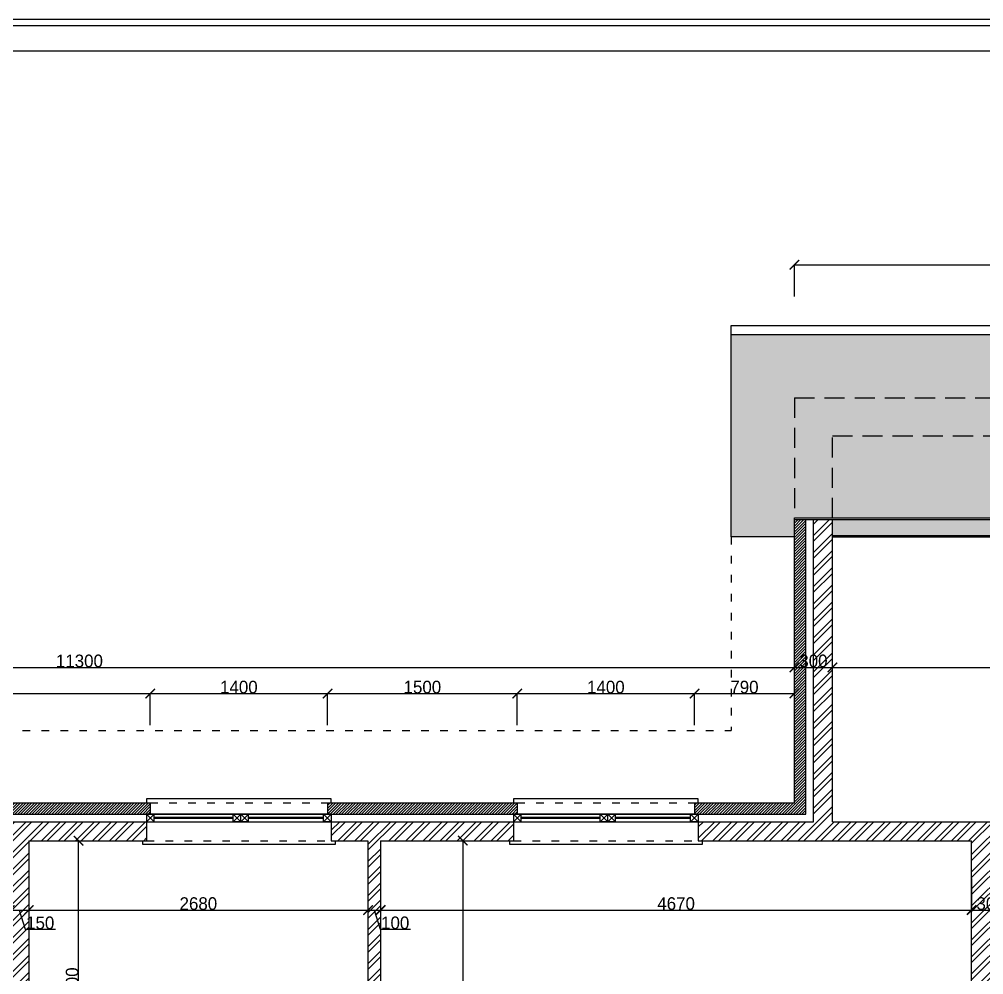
# Model space of a CAD drawing. Header units: millimetres. Extents: x -153917 to -31303, y -39726 to 31262.
# Drawn here: x -109755 to -102134, y 23713 to 31262 of the extents above; entities that cross this region are included whole.
import ezdxf

# ---------------------------------------------------------------- set-up
doc = ezdxf.new("R2010")
doc.units = ezdxf.units.MM
doc.header["$LTSCALE"] = 5
doc.linetypes.add('ACAD_ISO03W100', pattern=[30, 12, -18])
doc.linetypes.add('HIDDEN', pattern=[9.525, 6.35, -3.175])
for name, color, linetype in [('Bemating', 1, 'Continuous'), ('invulling muren', 252, 'Continuous'), ('KADER', 7, 'Continuous'), ('Meubel', 8, 'Continuous'), ('muren', 7, 'Continuous'), ('ramen', 8, 'Continuous')]:
    doc.layers.add(name, color=color, linetype=linetype)
doc.layers.add('verre', color=4, linetype='Continuous', lineweight=0)
doc.styles.add('Geneva', font='')
doc.styles.get('Geneva').set_extended_font_data('Geneva')
doc.dimstyles.new('ISO-25', dxfattribs={"dimtxt": 100, "dimasz": 25, "dimexe": 1.25, "dimexo": 0.625, "dimtad": 1, "dimtxsty": 'Standard', "dimblk": 'ARCHTICK', "dimcen": 2.5, "dimse1": 1, "dimse2": 1, "dimadec": 0, "dimazin": 0, "dimtfac": 1, "dimtmove": 0, "dimatfit": 3, "dimfxl": 1, "dimarcsym": 0})

# ---------------------------------------------------------------- blocks, each defined once
blk = doc.blocks.new('_ArchTick')
at = {"color": 0, "linetype": 'ByBlock', "const_width": 0.15}
blk.add_lwpolyline([(-0.5, -0.5), (0.5, 0.5)], dxfattribs=at)
blk = doc.blocks.new('*D245')
at = {"layer": 'Bemating', "color": 0, "lineweight": -2, "transparency": 16777216}
for p, q in [((-116032.7, 28271.8), (-116283.9, 28271.8)), ((-116282.7, 25071.8), (-116282.7, 28271.8)), ((-116032.7, 25071.8), (-116283.9, 25071.8))]:
    blk.add_line(p, q, dxfattribs=at)
at = {"layer": 'Defpoints', "color": 0, "transparency": 16777216}
for p in [(-116282.7, 28271.8), (-103629.6, 28271.8), (-114929.6, 25071.8)]:
    blk.add_point(p, dxfattribs=at)
at = {"layer": 'Bemating', "color": 0, "lineweight": -2, "transparency": 16777216, "xscale": 75, "yscale": 75, "zscale": 75}
for p, rotation in [((-116282.7, 28271.8), 90), ((-116282.7, 25071.8), 270)]:
    blk.add_blockref('_ArchTick', p, dxfattribs=dict(at, rotation=rotation))
at = {"layer": 'Bemating', "color": 0, "transparency": 16777216, "insert": (-116333.3, 26671.8), "char_height": 100, "attachment_point": 5, "rotation": 90, "style": 'Geneva'}
blk.add_mtext('3200', dxfattribs=at)
blk = doc.blocks.new('*D239')
at = {"layer": 'Bemating', "color": 0, "lineweight": -2, "transparency": 16777216}
for p, q in [((-103629.6, 29072.2), (-103629.6, 29323.4)), ((-103629.6, 29322.2), (-97729.6, 29322.2)), ((-97729.6, 29072.2), (-97729.6, 29323.4))]:
    blk.add_line(p, q, dxfattribs=at)
at = {"layer": 'Defpoints', "color": 0, "transparency": 16777216}
for p in [(-97729.6, 29322.2), (-103629.6, 28271.8), (-97729.6, 28271.8)]:
    blk.add_point(p, dxfattribs=at)
at = {"layer": 'Bemating', "color": 0, "lineweight": -2, "transparency": 16777216, "xscale": 75, "yscale": 75, "zscale": 75, "rotation": 180}
blk.add_blockref('_ArchTick', (-103629.6, 29322.2), dxfattribs=at)
at = {"layer": 'Bemating', "color": 0, "lineweight": -2, "transparency": 16777216, "xscale": 75, "yscale": 75, "zscale": 75}
blk.add_blockref('_ArchTick', (-97729.6, 29322.2), dxfattribs=at)
at = {"layer": 'Bemating', "color": 0, "transparency": 16777216, "insert": (-100679.6, 29372.8), "char_height": 100, "attachment_point": 5, "style": 'Geneva'}
blk.add_mtext('5900', dxfattribs=at)
blk = doc.blocks.new('*D285')
at = {"layer": 'Bemating', "color": 0, "lineweight": -2, "transparency": 16777216}
for p, q in [((-114929.6, 25890.9), (-114929.6, 26142.2)), ((-114929.6, 26140.9), (-103629.6, 26140.9)), ((-103629.6, 25890.9), (-103629.6, 26142.2))]:
    blk.add_line(p, q, dxfattribs=at)
at = {"layer": 'Defpoints', "color": 0, "transparency": 16777216}
for p in [(-103629.6, 26140.9), (-114929.6, 25071.8), (-103629.6, 25071.8)]:
    blk.add_point(p, dxfattribs=at)
at = {"layer": 'Bemating', "color": 0, "lineweight": -2, "transparency": 16777216, "xscale": 75, "yscale": 75, "zscale": 75, "rotation": 180}
blk.add_blockref('_ArchTick', (-114929.6, 26140.9), dxfattribs=at)
at = {"layer": 'Bemating', "color": 0, "lineweight": -2, "transparency": 16777216, "xscale": 75, "yscale": 75, "zscale": 75}
blk.add_blockref('_ArchTick', (-103629.6, 26140.9), dxfattribs=at)
at = {"layer": 'Bemating', "color": 0, "transparency": 16777216, "insert": (-109279.6, 26191.5), "char_height": 100, "attachment_point": 5, "style": 'Geneva'}
blk.add_mtext('11300', dxfattribs=at)
blk = doc.blocks.new('*D286')
at = {"layer": 'Bemating', "color": 0, "lineweight": -2, "transparency": 16777216}
for p, q in [((-103629.6, 25890.9), (-103629.6, 26142.2)), ((-103629.6, 26140.9), (-103329.6, 26140.9)), ((-103329.6, 25890.9), (-103329.6, 26142.2))]:
    blk.add_line(p, q, dxfattribs=at)
at = {"layer": 'Defpoints', "color": 0, "transparency": 16777216}
for p in [(-103329.6, 26140.9), (-103629.6, 25071.8), (-103329.6, 24921.8)]:
    blk.add_point(p, dxfattribs=at)
at = {"layer": 'Bemating', "color": 0, "lineweight": -2, "transparency": 16777216, "xscale": 75, "yscale": 75, "zscale": 75, "rotation": 180}
blk.add_blockref('_ArchTick', (-103629.6, 26140.9), dxfattribs=at)
at = {"layer": 'Bemating', "color": 0, "lineweight": -2, "transparency": 16777216, "xscale": 75, "yscale": 75, "zscale": 75}
blk.add_blockref('_ArchTick', (-103329.6, 26140.9), dxfattribs=at)
at = {"layer": 'Bemating', "color": 0, "transparency": 16777216, "insert": (-103479.6, 26191.5), "char_height": 100, "attachment_point": 5, "style": 'Geneva'}
blk.add_mtext('300', dxfattribs=at)
blk = doc.blocks.new('*D287')
at = {"layer": 'Bemating', "color": 0, "lineweight": -2, "transparency": 16777216}
for p, q in [((-103329.6, 25890.9), (-103329.6, 26142.2)), ((-103329.6, 26140.9), (-98029.6, 26140.9)), ((-98029.6, 25890.9), (-98029.6, 26142.2))]:
    blk.add_line(p, q, dxfattribs=at)
at = {"layer": 'Defpoints', "color": 0, "transparency": 16777216}
for p in [(-98029.6, 26140.9), (-103329.6, 24921.8), (-98029.6, 24921.8)]:
    blk.add_point(p, dxfattribs=at)
at = {"layer": 'Bemating', "color": 0, "lineweight": -2, "transparency": 16777216, "xscale": 75, "yscale": 75, "zscale": 75, "rotation": 180}
blk.add_blockref('_ArchTick', (-103329.6, 26140.9), dxfattribs=at)
at = {"layer": 'Bemating', "color": 0, "lineweight": -2, "transparency": 16777216, "xscale": 75, "yscale": 75, "zscale": 75}
blk.add_blockref('_ArchTick', (-98029.6, 26140.9), dxfattribs=at)
at = {"layer": 'Bemating', "color": 0, "transparency": 16777216, "insert": (-100679.6, 26191.5), "char_height": 100, "attachment_point": 5, "style": 'Geneva'}
blk.add_mtext('5300', dxfattribs=at)
blk = doc.blocks.new('*D291')
at = {"layer": 'Bemating', "color": 0, "lineweight": -2, "transparency": 16777216}
for p, q in [((-111529.6, 25684.2), (-111529.6, 25935.5)), ((-111529.6, 25934.2), (-108719.6, 25934.2)), ((-108719.6, 25684.2), (-108719.6, 25935.5))]:
    blk.add_line(p, q, dxfattribs=at)
at = {"layer": 'Defpoints', "color": 0, "transparency": 16777216}
for p in [(-108719.6, 25934.2), (-111529.6, 25071.8), (-108719.6, 25071.8)]:
    blk.add_point(p, dxfattribs=at)
at = {"layer": 'Bemating', "color": 0, "lineweight": -2, "transparency": 16777216, "xscale": 75, "yscale": 75, "zscale": 75, "rotation": 180}
blk.add_blockref('_ArchTick', (-111529.6, 25934.2), dxfattribs=at)
at = {"layer": 'Bemating', "color": 0, "lineweight": -2, "transparency": 16777216, "xscale": 75, "yscale": 75, "zscale": 75}
blk.add_blockref('_ArchTick', (-108719.6, 25934.2), dxfattribs=at)
at = {"layer": 'Bemating', "color": 0, "transparency": 16777216, "insert": (-110124.6, 25984.8), "char_height": 100, "attachment_point": 5, "style": 'Geneva'}
blk.add_mtext('2810', dxfattribs=at)
blk = doc.blocks.new('*D292')
at = {"layer": 'Bemating', "color": 0, "lineweight": -2, "transparency": 16777216}
for p, q in [((-108719.6, 25684.2), (-108719.6, 25935.5)), ((-108719.6, 25934.2), (-107319.6, 25934.2)), ((-107319.6, 25684.2), (-107319.6, 25935.5))]:
    blk.add_line(p, q, dxfattribs=at)
at = {"layer": 'Defpoints', "color": 0, "transparency": 16777216}
for p in [(-107319.6, 25934.2), (-108719.6, 25071.8), (-107319.6, 25071.8)]:
    blk.add_point(p, dxfattribs=at)
at = {"layer": 'Bemating', "color": 0, "lineweight": -2, "transparency": 16777216, "xscale": 75, "yscale": 75, "zscale": 75, "rotation": 180}
blk.add_blockref('_ArchTick', (-108719.6, 25934.2), dxfattribs=at)
at = {"layer": 'Bemating', "color": 0, "lineweight": -2, "transparency": 16777216, "xscale": 75, "yscale": 75, "zscale": 75}
blk.add_blockref('_ArchTick', (-107319.6, 25934.2), dxfattribs=at)
at = {"layer": 'Bemating', "color": 0, "transparency": 16777216, "insert": (-108019.6, 25984.8), "char_height": 100, "attachment_point": 5, "style": 'Geneva'}
blk.add_mtext('1400', dxfattribs=at)
blk = doc.blocks.new('*D293')
at = {"layer": 'Bemating', "color": 0, "lineweight": -2, "transparency": 16777216}
for p, q in [((-107319.6, 25684.2), (-107319.6, 25935.5)), ((-107319.6, 25934.2), (-105819.6, 25934.2)), ((-105819.6, 25684.2), (-105819.6, 25935.5))]:
    blk.add_line(p, q, dxfattribs=at)
at = {"layer": 'Defpoints', "color": 0, "transparency": 16777216}
for p in [(-105819.6, 25934.2), (-107319.6, 25071.8), (-105819.6, 25071.8)]:
    blk.add_point(p, dxfattribs=at)
at = {"layer": 'Bemating', "color": 0, "lineweight": -2, "transparency": 16777216, "xscale": 75, "yscale": 75, "zscale": 75, "rotation": 180}
blk.add_blockref('_ArchTick', (-107319.6, 25934.2), dxfattribs=at)
at = {"layer": 'Bemating', "color": 0, "lineweight": -2, "transparency": 16777216, "xscale": 75, "yscale": 75, "zscale": 75}
blk.add_blockref('_ArchTick', (-105819.6, 25934.2), dxfattribs=at)
at = {"layer": 'Bemating', "color": 0, "transparency": 16777216, "insert": (-106569.6, 25984.8), "char_height": 100, "attachment_point": 5, "style": 'Geneva'}
blk.add_mtext('1500', dxfattribs=at)
blk = doc.blocks.new('*D294')
at = {"layer": 'Bemating', "color": 0, "lineweight": -2, "transparency": 16777216}
for p, q in [((-105819.6, 25684.2), (-105819.6, 25935.5)), ((-105819.6, 25934.2), (-104419.6, 25934.2)), ((-104419.6, 25684.2), (-104419.6, 25935.5))]:
    blk.add_line(p, q, dxfattribs=at)
at = {"layer": 'Defpoints', "color": 0, "transparency": 16777216}
for p in [(-104419.6, 25934.2), (-105819.6, 25071.8), (-104419.6, 25071.8)]:
    blk.add_point(p, dxfattribs=at)
at = {"layer": 'Bemating', "color": 0, "lineweight": -2, "transparency": 16777216, "xscale": 75, "yscale": 75, "zscale": 75, "rotation": 180}
blk.add_blockref('_ArchTick', (-105819.6, 25934.2), dxfattribs=at)
at = {"layer": 'Bemating', "color": 0, "lineweight": -2, "transparency": 16777216, "xscale": 75, "yscale": 75, "zscale": 75}
blk.add_blockref('_ArchTick', (-104419.6, 25934.2), dxfattribs=at)
at = {"layer": 'Bemating', "color": 0, "transparency": 16777216, "insert": (-105119.6, 25984.8), "char_height": 100, "attachment_point": 5, "style": 'Geneva'}
blk.add_mtext('1400', dxfattribs=at)
blk = doc.blocks.new('*D295')
at = {"layer": 'Bemating', "color": 0, "lineweight": -2, "transparency": 16777216}
for p, q in [((-104419.6, 25684.2), (-104419.6, 25935.5)), ((-104419.6, 25934.2), (-103629.6, 25934.2)), ((-103629.6, 25684.2), (-103629.6, 25935.5))]:
    blk.add_line(p, q, dxfattribs=at)
at = {"layer": 'Defpoints', "color": 0, "transparency": 16777216}
for p in [(-103629.6, 25934.2), (-104419.6, 25071.8), (-103629.6, 25071.8)]:
    blk.add_point(p, dxfattribs=at)
at = {"layer": 'Bemating', "color": 0, "lineweight": -2, "transparency": 16777216, "xscale": 75, "yscale": 75, "zscale": 75, "rotation": 180}
blk.add_blockref('_ArchTick', (-104419.6, 25934.2), dxfattribs=at)
at = {"layer": 'Bemating', "color": 0, "lineweight": -2, "transparency": 16777216, "xscale": 75, "yscale": 75, "zscale": 75}
blk.add_blockref('_ArchTick', (-103629.6, 25934.2), dxfattribs=at)
at = {"layer": 'Bemating', "color": 0, "transparency": 16777216, "insert": (-104024.6, 25984.8), "char_height": 100, "attachment_point": 5, "style": 'Geneva'}
blk.add_mtext('790', dxfattribs=at)
blk = doc.blocks.new('*D307')
at = {"layer": 'Bemating', "color": 0, "lineweight": -2, "transparency": 16777216}
for p, q in [((-109829.6, 24473.6), (-109829.6, 24222.3)), ((-109679.6, 24473.6), (-109679.6, 24222.3)), ((-109829.6, 24223.6), (-109679.6, 24223.6)), ((-109754.6, 24223.6), (-109709, 24071.4)), ((-109709, 24071.4), (-109469.6, 24071.4))]:
    blk.add_line(p, q, dxfattribs=at)
at = {"layer": 'Defpoints', "color": 0, "transparency": 16777216}
for p in [(-109829.6, 24771.8), (-109679.6, 24771.8), (-109679.6, 24223.6)]:
    blk.add_point(p, dxfattribs=at)
at = {"layer": 'Bemating', "color": 0, "lineweight": -2, "transparency": 16777216, "xscale": 75, "yscale": 75, "zscale": 75, "rotation": 180}
blk.add_blockref('_ArchTick', (-109829.6, 24223.6), dxfattribs=at)
at = {"layer": 'Bemating', "color": 0, "lineweight": -2, "transparency": 16777216, "xscale": 75, "yscale": 75, "zscale": 75}
blk.add_blockref('_ArchTick', (-109679.6, 24223.6), dxfattribs=at)
at = {"layer": 'Bemating', "color": 0, "transparency": 16777216, "insert": (-109589.3, 24122), "char_height": 100, "attachment_point": 5, "style": 'Geneva'}
blk.add_mtext('150', dxfattribs=at)
blk = doc.blocks.new('*D308')
at = {"layer": 'Bemating', "color": 0, "lineweight": -2, "transparency": 16777216}
for p, q in [((-109679.6, 24473.6), (-109679.6, 24222.3)), ((-106999.6, 24473.6), (-106999.6, 24222.3)), ((-109679.6, 24223.6), (-106999.6, 24223.6))]:
    blk.add_line(p, q, dxfattribs=at)
at = {"layer": 'Defpoints', "color": 0, "transparency": 16777216}
for p in [(-109679.6, 24771.8), (-106999.6, 24771.8), (-106999.6, 24223.6)]:
    blk.add_point(p, dxfattribs=at)
at = {"layer": 'Bemating', "color": 0, "lineweight": -2, "transparency": 16777216, "xscale": 75, "yscale": 75, "zscale": 75, "rotation": 180}
blk.add_blockref('_ArchTick', (-109679.6, 24223.6), dxfattribs=at)
at = {"layer": 'Bemating', "color": 0, "lineweight": -2, "transparency": 16777216, "xscale": 75, "yscale": 75, "zscale": 75}
blk.add_blockref('_ArchTick', (-106999.6, 24223.6), dxfattribs=at)
at = {"layer": 'Bemating', "color": 0, "transparency": 16777216, "insert": (-108339.6, 24274.2), "char_height": 100, "attachment_point": 5, "style": 'Geneva'}
blk.add_mtext('2680', dxfattribs=at)
blk = doc.blocks.new('*D309')
at = {"layer": 'Bemating', "color": 0, "lineweight": -2, "transparency": 16777216}
for p, q in [((-106999.6, 24473.6), (-106999.6, 24222.3)), ((-106899.6, 24473.6), (-106899.6, 24222.3)), ((-106999.6, 24223.6), (-106899.6, 24223.6)), ((-106949.6, 24223.6), (-106904, 24071.4)), ((-106904, 24071.4), (-106664.6, 24071.4))]:
    blk.add_line(p, q, dxfattribs=at)
at = {"layer": 'Defpoints', "color": 0, "transparency": 16777216}
for p in [(-106999.6, 24771.8), (-106899.6, 24771.8), (-106899.6, 24223.6)]:
    blk.add_point(p, dxfattribs=at)
at = {"layer": 'Bemating', "color": 0, "lineweight": -2, "transparency": 16777216, "xscale": 75, "yscale": 75, "zscale": 75, "rotation": 180}
blk.add_blockref('_ArchTick', (-106999.6, 24223.6), dxfattribs=at)
at = {"layer": 'Bemating', "color": 0, "lineweight": -2, "transparency": 16777216, "xscale": 75, "yscale": 75, "zscale": 75}
blk.add_blockref('_ArchTick', (-106899.6, 24223.6), dxfattribs=at)
at = {"layer": 'Bemating', "color": 0, "transparency": 16777216, "insert": (-106784.3, 24122), "char_height": 100, "attachment_point": 5, "style": 'Geneva'}
blk.add_mtext('100', dxfattribs=at)
blk = doc.blocks.new('*D310')
at = {"layer": 'Bemating', "color": 0, "lineweight": -2, "transparency": 16777216}
for p, q in [((-106899.6, 24473.6), (-106899.6, 24222.3)), ((-102229.6, 24473.6), (-102229.6, 24222.3)), ((-106899.6, 24223.6), (-102229.6, 24223.6))]:
    blk.add_line(p, q, dxfattribs=at)
at = {"layer": 'Defpoints', "color": 0, "transparency": 16777216}
for p in [(-106899.6, 24771.8), (-102229.6, 24771.8), (-102229.6, 24223.6)]:
    blk.add_point(p, dxfattribs=at)
at = {"layer": 'Bemating', "color": 0, "lineweight": -2, "transparency": 16777216, "xscale": 75, "yscale": 75, "zscale": 75, "rotation": 180}
blk.add_blockref('_ArchTick', (-106899.6, 24223.6), dxfattribs=at)
at = {"layer": 'Bemating', "color": 0, "lineweight": -2, "transparency": 16777216, "xscale": 75, "yscale": 75, "zscale": 75}
blk.add_blockref('_ArchTick', (-102229.6, 24223.6), dxfattribs=at)
at = {"layer": 'Bemating', "color": 0, "transparency": 16777216, "insert": (-104564.6, 24274.2), "char_height": 100, "attachment_point": 5, "style": 'Geneva'}
blk.add_mtext('4670', dxfattribs=at)
blk = doc.blocks.new('*D311')
at = {"layer": 'Bemating', "color": 0, "lineweight": -2, "transparency": 16777216}
for p, q in [((-102229.6, 24473.6), (-102229.6, 24222.3)), ((-101929.6, 24473.6), (-101929.6, 24222.3)), ((-102229.6, 24223.6), (-101929.6, 24223.6))]:
    blk.add_line(p, q, dxfattribs=at)
at = {"layer": 'Defpoints', "color": 0, "transparency": 16777216}
for p in [(-102229.6, 24771.8), (-101929.6, 24771.8), (-101929.6, 24223.6)]:
    blk.add_point(p, dxfattribs=at)
at = {"layer": 'Bemating', "color": 0, "lineweight": -2, "transparency": 16777216, "xscale": 75, "yscale": 75, "zscale": 75, "rotation": 180}
blk.add_blockref('_ArchTick', (-102229.6, 24223.6), dxfattribs=at)
at = {"layer": 'Bemating', "color": 0, "lineweight": -2, "transparency": 16777216, "xscale": 75, "yscale": 75, "zscale": 75}
blk.add_blockref('_ArchTick', (-101929.6, 24223.6), dxfattribs=at)
at = {"layer": 'Bemating', "color": 0, "transparency": 16777216, "insert": (-102079.6, 24274.2), "char_height": 100, "attachment_point": 5, "style": 'Geneva'}
blk.add_mtext('300', dxfattribs=at)
blk = doc.blocks.new('*D329')
at = {"layer": 'Bemating', "color": 0, "lineweight": -2, "transparency": 16777216}
for p, q in [((-106500.2, 24771.8), (-106248.9, 24771.8)), ((-106250.2, 24771.8), (-106250.2, 21471.8)), ((-106500.2, 21471.8), (-106248.9, 21471.8))]:
    blk.add_line(p, q, dxfattribs=at)
at = {"layer": 'Defpoints', "color": 0, "transparency": 16777216}
for p in [(-106899.6, 24771.8), (-106899.6, 21471.8), (-106250.2, 21471.8)]:
    blk.add_point(p, dxfattribs=at)
at = {"layer": 'Bemating', "color": 0, "lineweight": -2, "transparency": 16777216, "xscale": 75, "yscale": 75, "zscale": 75}
for p, rotation in [((-106250.2, 24771.8), 90), ((-106250.2, 21471.8), 270)]:
    blk.add_blockref('_ArchTick', p, dxfattribs=dict(at, rotation=rotation))
at = {"layer": 'Bemating', "color": 0, "transparency": 16777216, "insert": (-106300.8, 23121.8), "char_height": 100, "attachment_point": 5, "rotation": 90, "style": 'Geneva'}
blk.add_mtext('3300', dxfattribs=at)
blk = doc.blocks.new('*D349')
at = {"layer": 'Bemating', "color": 0, "lineweight": -2, "transparency": 16777216}
for p, q in [((-109535.9, 24771.8), (-109284.7, 24771.8)), ((-109285.9, 22471.8), (-109285.9, 24771.8)), ((-109535.9, 22471.8), (-109284.7, 22471.8))]:
    blk.add_line(p, q, dxfattribs=at)
at = {"layer": 'Defpoints', "color": 0, "transparency": 16777216}
for p in [(-109679.6, 24771.8), (-109285.9, 24771.8), (-109679.6, 22471.8)]:
    blk.add_point(p, dxfattribs=at)
at = {"layer": 'Bemating', "color": 0, "lineweight": -2, "transparency": 16777216, "xscale": 75, "yscale": 75, "zscale": 75}
for p, rotation in [((-109285.9, 24771.8), 90), ((-109285.9, 22471.8), 270)]:
    blk.add_blockref('_ArchTick', p, dxfattribs=dict(at, rotation=rotation))
at = {"layer": 'Bemating', "color": 0, "transparency": 16777216, "insert": (-109336.5, 23621.8), "char_height": 100, "attachment_point": 5, "rotation": 90, "style": 'Geneva'}
blk.add_mtext('2300', dxfattribs=at)

msp = doc.modelspace()

# ---------------------------------------------------------------- hatches: boundary and pattern name
at = {"layer": 'invulling muren', "transparency": 33554477}
h = msp.add_hatch(color=256, dxfattribs=at)
h.dxf.hatch_style = 1
h.paths.add_polyline_path([(-101779.643, 28771.817), (-104129.643, 28771.817), (-104129.643, 27171.817), (-103629.643, 27171.817), (-103629.643, 27321.817), (-103629.643, 28271.817), (-101279.643, 28271.817)])
h.paths.add_polyline_path([(-100679.643, 28771.817), (-101779.643, 28771.817), (-101279.643, 28271.817), (-100679.643, 28271.817)])
h.paths.add_polyline_path([(-99579.643, 28771.817), (-100679.643, 28771.817), (-100679.643, 28271.817), (-100079.643, 28271.817)])
h.paths.add_polyline_path([(-101279.643, 28271.817), (-103629.643, 28271.817), (-103629.643, 27321.817), (-103329.643, 27321.817), (-103329.643, 27971.817), (-100979.643, 27971.817)])
h.paths.add_polyline_path([(-98029.643, 27971.817), (-100379.643, 27971.817), (-100679.643, 27671.817), (-100979.643, 27971.817), (-103329.643, 27971.817), (-103329.643, 27321.817), (-98029.643, 27321.817)])
h.paths.add_polyline_path([(-100679.643, 28271.817), (-101279.643, 28271.817), (-100979.643, 27971.817), (-100679.643, 27971.817)])
h.paths.add_polyline_path([(-100079.643, 28271.817), (-100679.643, 28271.817), (-100679.643, 27971.817), (-100379.643, 27971.817)])
h.paths.add_polyline_path([(-97729.643, 28271.817), (-100079.643, 28271.817), (-100379.643, 27971.817), (-98029.643, 27971.817), (-98029.643, 27321.817), (-97729.643, 27321.817)])
h.paths.add_polyline_path([(-100379.643, 27971.817), (-100679.643, 27971.817), (-100679.643, 27671.817)], flags=17)
h.paths.add_polyline_path([(-100679.643, 27971.817), (-100979.643, 27971.817), (-100679.643, 27671.817)], flags=17)
h.paths.add_polyline_path([(-97229.643, 28771.817), (-99579.643, 28771.817), (-100079.643, 28271.817), (-97729.643, 28271.817), (-97729.643, 27321.817), (-97729.643, 27171.817), (-97229.643, 27171.817)])
at = {"layer": 'invulling muren'}
h = msp.add_hatch(dxfattribs=at)
h.set_pattern_fill('ANSI31', color=256, scale=5)
h.paths.add_polyline_path([(-103539.643, 27309.317), (-103629.643, 27309.317), (-103629.643, 25071.817), (-104419.643, 25071.817), (-104419.643, 24981.817), (-104389.643, 24981.817), (-103539.643, 24981.817)])
h.paths.add_polyline_path([(-105819.643, 24981.817), (-105819.643, 25071.817), (-105849.643, 25071.817), (-107319.643, 25071.817), (-107319.643, 24981.817), (-107289.643, 24981.817)])
h.paths.add_polyline_path([(-108719.643, 24981.817), (-108719.643, 25071.817), (-108749.643, 25071.817), (-111529.643, 25071.817), (-111529.643, 24981.817)])
h.paths.add_polyline_path([(-114929.643, 25071.817), (-114929.643, 23787.817), (-114929.643, 23637.817), (-114929.643, 22671.817), (-114839.643, 22671.817), (-114839.643, 22701.817), (-114839.643, 23787.817), (-114839.643, 24981.817), (-112929.643, 24981.817), (-112929.643, 25071.817), (-112959.643, 25071.817)])
h.paths.add_polyline_path([(-114839.643, 21671.817), (-114929.643, 21671.817), (-114929.643, 19461.817), (-114839.643, 19461.817), (-114839.643, 19491.817)])
h.paths.add_polyline_path([(-114929.643, 16071.817), (-113829.643, 16071.817), (-113829.643, 16161.817), (-113859.643, 16161.817), (-114839.643, 16161.817), (-114839.643, 18461.817), (-114929.643, 18461.817)])
h.paths.add_polyline_path([(-112429.643, 16161.817), (-112429.643, 16071.817), (-112399.643, 16071.817), (-111729.643, 16071.817), (-111729.643, 16161.817)])
h.paths.add_polyline_path([(-108829.643, 15371.817), (-108739.643, 15371.817), (-108739.643, 15401.817), (-108739.643, 16161.817), (-110329.643, 16161.817), (-110329.643, 16071.817), (-108829.643, 16071.817)])
h.paths.add_polyline_path([(-108739.643, 13361.817), (-108739.643, 13971.817), (-108829.643, 13971.817), (-108829.643, 13941.817), (-108829.643, 13271.817), (-108029.643, 13271.817), (-108029.643, 13361.817), (-108059.643, 13361.817)])
h.paths.add_polyline_path([(-104529.643, 13271.817), (-104529.643, 13361.817), (-104559.643, 13361.817), (-106629.643, 13361.817), (-106629.643, 13271.817), (-106599.643, 13271.817)])
h.paths.add_polyline_path([(-101929.643, 13271.817), (-101929.643, 13971.817), (-102019.643, 13971.817), (-102019.643, 13941.817), (-102019.643, 13361.817), (-103129.643, 13361.817), (-103129.643, 13271.817)])
h.paths.add_polyline_path([(-101929.643, 16661.817), (-102019.643, 16661.817), (-102019.643, 15371.817), (-101929.643, 15371.817), (-101929.643, 15401.817)])
h.paths.add_polyline_path([(-97729.643, 27309.317), (-97819.643, 27309.317), (-97819.643, 22371.817), (-97729.643, 22371.817), (-97729.643, 23787.817)])
h.paths.add_polyline_path([(-97819.643, 17534.317), (-97729.643, 17534.317), (-97729.643, 17671.817), (-97729.643, 20207.817), (-97729.643, 21371.817), (-97819.643, 21371.817), (-97819.643, 21341.817)])
h = msp.add_hatch(dxfattribs=at)
h.set_pattern_fill('ANSI32', color=256, scale=10)
h.paths.add_polyline_path([(-98029.643, 24921.817), (-103329.643, 24921.817), (-103329.643, 27309.317), (-103479.643, 27309.317), (-103479.643, 24921.817), (-104389.643, 24921.817), (-104389.643, 24771.817), (-104359.643, 24771.817), (-103329.643, 24771.817), (-102229.643, 24771.817), (-102229.643, 22421.817), (-101929.643, 22421.817), (-101929.643, 24771.817), (-98029.643, 24771.817), (-98029.643, 23787.817), (-98029.643, 22401.817), (-97879.643, 22401.817), (-97879.643, 27309.317), (-98029.643, 27309.317)])
h.paths.add_polyline_path([(-102229.643, 18751.817), (-103159.643, 18751.817), (-103159.643, 18741.817), (-103159.643, 18651.817), (-102229.643, 18651.817), (-102229.643, 18462.817), (-102229.643, 18351.817), (-102229.643, 17459.817), (-102229.643, 15401.817), (-102079.643, 15401.817), (-102079.643, 16721.817), (-102019.643, 16721.817), (-101929.643, 16721.817), (-101929.643, 17459.817), (-101929.643, 20357.817), (-101929.643, 20511.817), (-98029.643, 20511.817), (-98029.643, 20207.817), (-98029.643, 17534.317), (-97879.643, 17534.317), (-97879.643, 21341.817), (-98029.643, 21341.817), (-98029.643, 21311.817), (-98029.643, 20611.817), (-101929.643, 20611.817), (-101929.643, 21321.817), (-102229.643, 21321.817)])
h.paths.add_polyline_path([(-108529.643, 13571.817), (-108529.643, 13941.817), (-108679.643, 13941.817), (-108679.643, 13421.817), (-108059.643, 13421.817), (-108059.643, 13571.817), (-108089.643, 13571.817)])
h.paths.add_polyline_path([(-105079.643, 13571.817), (-105079.643, 18651.817), (-104009.643, 18651.817), (-104009.643, 18661.817), (-104009.643, 18751.817), (-105079.643, 18751.817), (-105079.643, 20296.817), (-105089.643, 20296.817), (-105179.643, 20296.817), (-105179.643, 20071.817), (-105279.643, 20071.817), (-105279.643, 20061.817), (-105279.643, 19921.817), (-105229.643, 19921.817), (-105229.643, 13571.817), (-106599.643, 13571.817), (-106599.643, 13421.817), (-104559.643, 13421.817), (-104559.643, 13571.817), (-104589.643, 13571.817)])
h.paths.add_polyline_path([(-102229.643, 13571.817), (-103099.643, 13571.817), (-103099.643, 13421.817), (-102079.643, 13421.817), (-102079.643, 13941.817), (-102229.643, 13941.817), (-102229.643, 13911.817)])
h = msp.add_hatch(dxfattribs=at)
h.set_pattern_fill('HONEY', color=256, scale=10)
h.paths.add_polyline_path([(-98029.643, 27184.317), (-98029.643, 27309.317), (-103329.643, 27309.317), (-103329.643, 27184.317)])
h = msp.add_hatch(dxfattribs=at)
h.set_pattern_fill('ANSI32', color=256, scale=10)
h.paths.add_polyline_path([(-112959.643, 24921.817), (-114629.643, 24921.817), (-114779.643, 24921.817), (-114779.643, 23787.817), (-114779.643, 22701.817), (-114629.643, 22701.817), (-114629.643, 22731.817), (-114629.643, 23787.817), (-114629.643, 24771.817), (-112959.643, 24771.817)])
h.paths.add_polyline_path([(-105849.643, 24921.817), (-107289.643, 24921.817), (-107289.643, 24771.817), (-107259.643, 24771.817), (-106999.643, 24771.817), (-106999.643, 21471.817), (-107049.643, 21471.817), (-107049.643, 21461.817), (-107049.643, 21371.817), (-105179.643, 21371.817), (-105179.643, 21146.817), (-105169.643, 21146.817), (-105079.643, 21146.817), (-105079.643, 21471.817), (-106899.643, 21471.817), (-106899.643, 24771.817), (-105849.643, 24771.817)])
h.paths.add_polyline_path([(-111229.643, 21371.817), (-111179.643, 21371.817), (-111179.643, 21381.817), (-111179.643, 21471.817), (-111329.643, 21471.817), (-111329.643, 20771.817), (-114629.643, 20771.817), (-114629.643, 21611.817), (-114629.643, 21641.817), (-114779.643, 21641.817), (-114779.643, 19491.817), (-114629.643, 19491.817), (-114629.643, 20671.817), (-111329.643, 20671.817), (-111329.643, 20071.817), (-111329.643, 19971.817), (-111179.643, 19971.817), (-111179.643, 19981.817), (-111179.643, 20071.817), (-111229.643, 20071.817), (-111229.643, 20671.817)])
h.paths.add_polyline_path([(-113859.643, 16371.817), (-113889.643, 16371.817), (-114629.643, 16371.817), (-114629.643, 17459.817), (-114629.643, 18431.817), (-114779.643, 18431.817), (-114779.643, 16221.817), (-113859.643, 16221.817)])
h.paths.add_polyline_path([(-111759.643, 16371.817), (-112399.643, 16371.817), (-112399.643, 16221.817), (-111759.643, 16221.817)])
h.paths.add_polyline_path([(-108529.643, 16371.817), (-108529.643, 17501.817), (-108679.643, 17501.817), (-108679.643, 17491.817), (-108679.643, 17401.817), (-108629.643, 17401.817), (-108629.643, 16371.817), (-109679.643, 16371.817), (-109679.643, 17401.817), (-109479.643, 17401.817), (-109479.643, 17411.817), (-109479.643, 17501.817), (-109679.643, 17501.817), (-109679.643, 19921.817), (-106779.643, 19921.817), (-106179.643, 19921.817), (-106179.643, 19931.817), (-106179.643, 20071.817), (-109829.643, 20071.817), (-110329.643, 20071.817), (-110329.643, 20061.817), (-110329.643, 19971.817), (-109829.643, 19971.817), (-109829.643, 16371.817), (-110299.643, 16371.817), (-110299.643, 16221.817), (-108679.643, 16221.817), (-108679.643, 15401.817), (-108529.643, 15401.817), (-108529.643, 15431.817)])
h = msp.add_hatch(dxfattribs=at)
h.set_pattern_fill('ANSI32', color=256, scale=10)
h.set_pattern_definition([(45, (-109736.45, 21517.18), (-67.352, 67.352), []), (45, (-109691.55, 21517.18), (-67.352, 67.352), [])])
h.paths.add_polyline_path([(-109679.643, 22071.817), (-110279.643, 22071.817), (-110279.643, 21471.817), (-110329.643, 21471.817), (-110329.643, 21461.817), (-110329.643, 21371.817), (-109766.643, 21371.817), (-109179.643, 21371.817), (-109179.643, 21381.817), (-109179.643, 21471.817), (-109679.643, 21471.817)])
h.paths.add_polyline_path([(-109829.643, 21471.817), (-110179.643, 21471.817), (-110179.643, 21971.817), (-109829.643, 21971.817)], flags=16)
h.paths.add_polyline_path([(-108229.643, 22371.817), (-108229.643, 22471.817), (-108329.643, 22471.817), (-109679.643, 22471.817), (-109679.643, 22371.817), (-108329.643, 22371.817), (-108329.643, 21471.817), (-108379.643, 21471.817), (-108379.643, 21461.817), (-108379.643, 21371.817), (-107899.643, 21371.817), (-107899.643, 21381.817), (-107899.643, 21471.817), (-108229.643, 21471.817)])
h.paths.add_polyline_path([(-109679.643, 24771.817), (-108749.643, 24771.817), (-108749.643, 24921.817), (-111499.643, 24921.817), (-111499.643, 24771.817), (-111469.643, 24771.817), (-109829.643, 24771.817), (-109829.643, 22571.817), (-109679.643, 22571.817)])
h.paths.add_polyline_path([(-109679.643, 22571.817), (-109829.643, 22571.817), (-110279.643, 22571.817), (-110279.643, 22171.817), (-110279.643, 22071.817), (-110179.643, 22071.817), (-110179.643, 22471.817), (-109779.643, 22471.817), (-109779.643, 22071.817), (-109679.643, 22071.817), (-109679.643, 22371.817), (-109679.643, 22471.817)])

# ---------------------------------------------------------------- linework, layer by layer
at = {"layer": 'KADER', "linetype": 'Continuous'}
for p, q in [((-117306.059, 31261.669), (-89241.952, 31261.669)), ((-117306.059, 31261.669), (-89241.952, 31261.669)), ((-117256.059, 31211.669), (-89291.952, 31211.669)), ((-117056.059, 31011.669), (-89491.952, 31011.669))]:
    msp.add_line(p, q, dxfattribs=at)
at = {"layer": 'Meubel', "linetype": 'ACAD_ISO03W100'}
for p in [(-104129.643, 27171.817), (-115429.643, 25641.817)]:
    msp.add_line(p, (-104129.643, 25641.817), dxfattribs=at)
at = {"layer": 'muren'}
for p, q in [((-104129.643, 28771.817), (-104129.643, 28841.817)), ((-104129.643, 28841.817), (-97229.643, 28841.817)), ((-104129.643, 27171.817), (-104129.643, 28771.817)), ((-104129.643, 28771.817), (-97229.643, 28771.817)), ((-103629.643, 25071.817), (-103629.643, 27321.817)), ((-103629.643, 27321.817), (-97729.643, 27321.817)), ((-103629.643, 27309.317), (-97729.643, 27309.317)), ((-103539.643, 24981.817), (-103539.643, 27309.317)), ((-103479.643, 24921.817), (-103479.643, 27309.317)), ((-103329.643, 24921.817), (-103329.643, 27309.317)), ((-103629.643, 27171.817), (-104129.643, 27171.817)), ((-103329.643, 27184.317), (-98029.643, 27184.317)), ((-103329.643, 27171.817), (-98029.643, 27171.817)), ((-111529.643, 25071.817), (-108719.643, 25071.817)), ((-108749.643, 25071.817), (-108719.643, 25071.817)), ((-108719.643, 25071.817), (-108719.643, 24981.817)), ((-108719.643, 25071.817), (-108719.643, 24981.817)), ((-107319.643, 25071.817), (-107319.643, 24981.817)), ((-107319.643, 25071.817), (-105819.643, 25071.817)), ((-105849.643, 25071.817), (-105819.643, 25071.817)), ((-105819.643, 25071.817), (-105819.643, 24981.817)), ((-105819.643, 25071.817), (-105819.643, 24981.817)), ((-104419.643, 25071.817), (-104419.643, 24981.817)), ((-104419.643, 25071.817), (-103629.643, 25071.817)), ((-114839.643, 24981.817), (-103539.643, 24981.817)), ((-114629.643, 24921.817), (-103479.643, 24921.817)), ((-108719.643, 24981.817), (-108749.643, 24981.817)), ((-108749.643, 24981.817), (-108749.643, 24771.817)), ((-108034.643, 24981.817), (-108004.643, 24981.817)), ((-107974.643, 24981.817), (-107944.643, 24981.817)), ((-107319.643, 24981.817), (-107289.643, 24981.817)), ((-107289.643, 24981.817), (-107289.643, 24771.817)), ((-105819.643, 24981.817), (-105849.643, 24981.817)), ((-105849.643, 24981.817), (-105849.643, 24771.817)), ((-105134.643, 24981.817), (-105104.643, 24981.817)), ((-105074.643, 24981.817), (-105044.643, 24981.817)), ((-104419.643, 24981.817), (-104389.643, 24981.817)), ((-104389.643, 24981.817), (-104389.643, 24771.817)), ((-103329.643, 24921.817), (-98029.643, 24921.817)), ((-109679.643, 24771.817), (-109679.643, 22471.817)), ((-109679.643, 24771.817), (-108749.643, 24771.817)), ((-107289.643, 24771.817), (-106999.643, 24771.817)), ((-106999.643, 24771.817), (-106999.643, 21471.817)), ((-106899.643, 24771.817), (-106899.643, 21471.817)), ((-106899.643, 24771.817), (-105849.643, 24771.817)), ((-104389.643, 24771.817), (-103329.643, 24771.817)), ((-103329.643, 24771.817), (-102229.643, 24771.817)), ((-102229.643, 22421.817), (-102229.643, 24771.817))]:
    msp.add_line(p, q, dxfattribs=at)
at = {"layer": 'muren', "linetype": 'HIDDEN', "ltscale": 5}
for p, q in [((-103629.643, 28271.817), (-97729.643, 28271.817)), ((-103629.643, 28271.817), (-103629.643, 27321.817)), ((-103329.643, 27971.817), (-98029.643, 27971.817)), ((-103329.643, 27321.817), (-103329.643, 27971.817))]:
    msp.add_line(p, q, dxfattribs=at)
at = {"layer": 'muren', "linetype": 'ACAD_ISO03W100'}
for p, q in [((-108719.643, 25071.817), (-107319.643, 25071.817)), ((-105819.643, 25071.817), (-104419.643, 25071.817)), ((-108749.643, 24771.817), (-107289.643, 24771.817)), ((-105849.643, 24771.817), (-104389.643, 24771.817))]:
    msp.add_line(p, q, dxfattribs=at)
at = {"layer": 'ramen'}
for p, q in [((-107289.643, 25101.827), (-108749.643, 25101.827)), ((-108719.643, 25101.827), (-108749.643, 25101.827)), ((-108749.643, 25101.827), (-108749.643, 25071.817)), ((-107289.643, 25071.827), (-107289.643, 25101.827)), ((-104389.643, 25101.827), (-105849.643, 25101.827)), ((-105819.643, 25101.827), (-105849.643, 25101.827)), ((-105849.643, 25101.827), (-105849.643, 25071.817)), ((-104389.643, 25071.827), (-104389.643, 25101.827)), ((-107319.643, 25071.817), (-107289.643, 25071.827)), ((-104419.643, 25071.817), (-104389.643, 25071.827)), ((-108749.643, 24981.817), (-108749.643, 24921.817)), ((-108689.643, 24981.817), (-108749.643, 24921.817)), ((-108689.643, 24921.817), (-108749.643, 24981.817)), ((-108749.643, 24921.817), (-108689.643, 24921.817)), ((-107289.643, 24981.817), (-108719.643, 24981.817)), ((-108689.643, 24921.817), (-108689.643, 24981.817)), ((-108689.643, 24921.817), (-107319.643, 24921.817)), ((-108064.643, 24921.817), (-108064.643, 24981.817)), ((-108064.643, 24981.817), (-108004.643, 24921.817)), ((-108004.643, 24981.817), (-108064.643, 24921.817)), ((-108004.643, 24921.817), (-108064.643, 24921.817)), ((-108004.643, 24921.817), (-108004.643, 24981.817)), ((-108004.643, 24981.817), (-107944.643, 24921.817)), ((-107944.643, 24981.817), (-108004.643, 24921.817)), ((-107944.643, 24921.817), (-108004.643, 24921.817)), ((-107944.643, 24921.817), (-107944.643, 24981.817)), ((-107349.643, 24921.817), (-107349.643, 24981.817)), ((-107349.643, 24981.817), (-107289.643, 24921.817)), ((-107289.643, 24981.817), (-107349.643, 24921.817)), ((-107289.643, 24921.817), (-107349.643, 24921.817)), ((-105849.643, 24981.817), (-105849.643, 24921.817)), ((-105789.643, 24981.817), (-105849.643, 24921.817)), ((-105789.643, 24921.817), (-105849.643, 24981.817)), ((-105849.643, 24921.817), (-105789.643, 24921.817)), ((-104389.643, 24981.817), (-105819.643, 24981.817)), ((-105789.643, 24921.817), (-105789.643, 24981.817)), ((-105789.643, 24921.817), (-104419.643, 24921.817)), ((-105164.643, 24921.817), (-105164.643, 24981.817)), ((-105164.643, 24981.817), (-105104.643, 24921.817)), ((-105104.643, 24981.817), (-105164.643, 24921.817)), ((-105104.643, 24921.817), (-105164.643, 24921.817)), ((-105104.643, 24921.817), (-105104.643, 24981.817)), ((-105104.643, 24981.817), (-105044.643, 24921.817)), ((-105044.643, 24981.817), (-105104.643, 24921.817)), ((-105044.643, 24921.817), (-105104.643, 24921.817)), ((-105044.643, 24921.817), (-105044.643, 24981.817)), ((-104449.643, 24921.817), (-104449.643, 24981.817)), ((-104449.643, 24981.817), (-104389.643, 24921.817)), ((-104389.643, 24981.817), (-104449.643, 24921.817)), ((-104389.643, 24921.817), (-104449.643, 24921.817)), ((-108779.643, 24741.817), (-108779.643, 24771.817)), ((-108779.643, 24771.817), (-108749.643, 24771.817)), ((-107289.643, 24771.817), (-107259.643, 24771.817)), ((-107259.643, 24771.817), (-107259.643, 24741.817)), ((-105879.643, 24741.817), (-105879.643, 24771.817)), ((-105879.643, 24771.817), (-105849.643, 24771.817)), ((-104389.643, 24771.817), (-104359.643, 24771.817)), ((-104359.643, 24771.817), (-104359.643, 24741.817)), ((-107259.643, 24741.817), (-108779.643, 24741.817)), ((-108749.643, 24741.817), (-108779.643, 24741.817)), ((-104359.643, 24741.817), (-105879.643, 24741.817)), ((-105849.643, 24741.817), (-105879.643, 24741.817))]:
    msp.add_line(p, q, dxfattribs=at)
at = {"layer": 'verre'}
for p, q in [((-108064.643, 24956.817), (-108689.643, 24956.817)), ((-108064.643, 24951.817), (-108689.643, 24951.817)), ((-108064.643, 24946.817), (-108689.643, 24946.817)), ((-107349.643, 24956.817), (-107944.643, 24956.817)), ((-107349.643, 24951.817), (-107944.643, 24951.817)), ((-107349.643, 24946.817), (-107944.643, 24946.817)), ((-105164.643, 24956.817), (-105789.643, 24956.817)), ((-105164.643, 24951.817), (-105789.643, 24951.817)), ((-105164.643, 24946.817), (-105789.643, 24946.817)), ((-104449.643, 24956.817), (-105044.643, 24956.817)), ((-104449.643, 24951.817), (-105044.643, 24951.817)), ((-104449.643, 24946.817), (-105044.643, 24946.817))]:
    msp.add_line(p, q, dxfattribs=at)

# ---------------------------------------------------------------- dimensions: what is measured, and where the dimension line sits
at = {"layer": 'Bemating'}
for base, p1, p2, override, picture, middle in [((-97729.643, 29322.161), (-103629.643, 28271.817), (-97729.643, 28271.817), {"dimasz": 75, "dimtxsty": 'Geneva', "dimse1": 0, "dimse2": 0, "dimfxl": 250, "dimfxlon": 1}, '*D239', (-100679.643, 29372.786)), ((-103629.643, 26140.903), (-114929.643, 25071.817), (-103629.643, 25071.817), {"dimasz": 75, "dimtxsty": 'Geneva', "dimse1": 0, "dimse2": 0, "dimfxl": 250, "dimfxlon": 1}, '*D285', (-109279.643, 26191.528)), ((-103329.643, 26140.903), (-103629.643, 25071.817), (-103329.643, 24921.817), {"dimasz": 75, "dimtxsty": 'Geneva', "dimse1": 0, "dimse2": 0, "dimtmove": 1, "dimfxl": 250, "dimfxlon": 1}, '*D286', (-103479.643, 26191.528)), ((-98029.643, 26140.903), (-103329.643, 24921.817), (-98029.643, 24921.817), {"dimasz": 75, "dimtxsty": 'Geneva', "dimse1": 0, "dimse2": 0, "dimtmove": 1, "dimfxl": 250, "dimfxlon": 1}, '*D287', (-100679.643, 26191.528)), ((-108719.643, 25934.212), (-111529.643, 25071.817), (-108719.643, 25071.817), {"dimasz": 75, "dimtxsty": 'Geneva', "dimse1": 0, "dimse2": 0, "dimtmove": 1, "dimfxl": 250, "dimfxlon": 1}, '*D291', (-110124.643, 25984.837)), ((-107319.643, 25934.212), (-108719.643, 25071.817), (-107319.643, 25071.817), {"dimasz": 75, "dimtxsty": 'Geneva', "dimse1": 0, "dimse2": 0, "dimtmove": 1, "dimfxl": 250, "dimfxlon": 1}, '*D292', (-108019.643, 25984.837)), ((-105819.643, 25934.212), (-107319.643, 25071.817), (-105819.643, 25071.817), {"dimasz": 75, "dimtxsty": 'Geneva', "dimse1": 0, "dimse2": 0, "dimtmove": 1, "dimfxl": 250, "dimfxlon": 1}, '*D293', (-106569.643, 25984.837)), ((-104419.643, 25934.212), (-105819.643, 25071.817), (-104419.643, 25071.817), {"dimasz": 75, "dimtxsty": 'Geneva', "dimse1": 0, "dimse2": 0, "dimtmove": 1, "dimfxl": 250, "dimfxlon": 1}, '*D294', (-105119.643, 25984.837)), ((-103629.643, 25934.212), (-104419.643, 25071.817), (-103629.643, 25071.817), {"dimasz": 75, "dimtxsty": 'Geneva', "dimse1": 0, "dimse2": 0, "dimtmove": 1, "dimfxl": 250, "dimfxlon": 1}, '*D295', (-104024.643, 25984.837)), ((-109679.643, 24223.576), (-109829.643, 24771.817), (-109679.643, 24771.817), {"dimasz": 75, "dimtxsty": 'Geneva', "dimse1": 0, "dimse2": 0, "dimtmove": 1, "dimfxl": 250, "dimfxlon": 1}, '*D307', (-109708.362, 24122.013)), ((-106999.643, 24223.576), (-109679.643, 24771.817), (-106999.643, 24771.817), {"dimasz": 75, "dimtxsty": 'Geneva', "dimse1": 0, "dimse2": 0, "dimtmove": 1, "dimfxl": 250, "dimfxlon": 1}, '*D308', (-108339.643, 24274.201)), ((-106899.643, 24223.576), (-106999.643, 24771.817), (-106899.643, 24771.817), {"dimasz": 75, "dimtxsty": 'Geneva', "dimse1": 0, "dimse2": 0, "dimtmove": 1, "dimfxl": 250, "dimfxlon": 1}, '*D309', (-106903.362, 24122.013)), ((-102229.643, 24223.576), (-106899.643, 24771.817), (-102229.643, 24771.817), {"dimasz": 75, "dimtxsty": 'Geneva', "dimse1": 0, "dimse2": 0, "dimtmove": 1, "dimfxl": 250, "dimfxlon": 1}, '*D310', (-104564.643, 24274.201)), ((-101929.643, 24223.576), (-102229.643, 24771.817), (-101929.643, 24771.817), {"dimasz": 75, "dimtxsty": 'Geneva', "dimse1": 0, "dimse2": 0, "dimtmove": 1, "dimfxl": 250, "dimfxlon": 1}, '*D311', (-102079.643, 24274.201))]:
    dim = msp.add_linear_dim(base=base, p1=p1, p2=p2, dimstyle='ISO-25', override=override, dxfattribs=at)
    dim.commit()
    dim.dimension.update_dxf_attribs({"geometry": picture, "text_midpoint": middle})
for base, p1, p2, override, picture, middle in [((-116282.7, 28271.817), (-114929.643, 25071.817), (-103629.643, 28271.817), {"dimasz": 75, "dimtxsty": 'Geneva', "dimse1": 0, "dimse2": 0, "dimfxl": 250, "dimfxlon": 1}, '*D245', (-116333.325, 26671.817)), ((-109285.917, 24771.817), (-109679.643, 22471.817), (-109679.643, 24771.817), {"dimasz": 75, "dimtxsty": 'Geneva', "dimse1": 0, "dimse2": 0, "dimtmove": 1, "dimfxl": 250, "dimfxlon": 1}, '*D349', (-109336.542, 23621.817)), ((-106250.196, 21471.817), (-106899.643, 24771.817), (-106899.643, 21471.817), {"dimasz": 75, "dimtxsty": 'Geneva', "dimse1": 0, "dimse2": 0, "dimfxl": 250, "dimfxlon": 1}, '*D329', (-106300.821, 23121.817))]:
    dim = msp.add_linear_dim(base=base, p1=p1, p2=p2, angle=90, dimstyle='ISO-25', override=override, dxfattribs=at)
    dim.commit()
    dim.dimension.update_dxf_attribs({"geometry": picture, "text_midpoint": middle})

doc.saveas('drawing.dxf')
